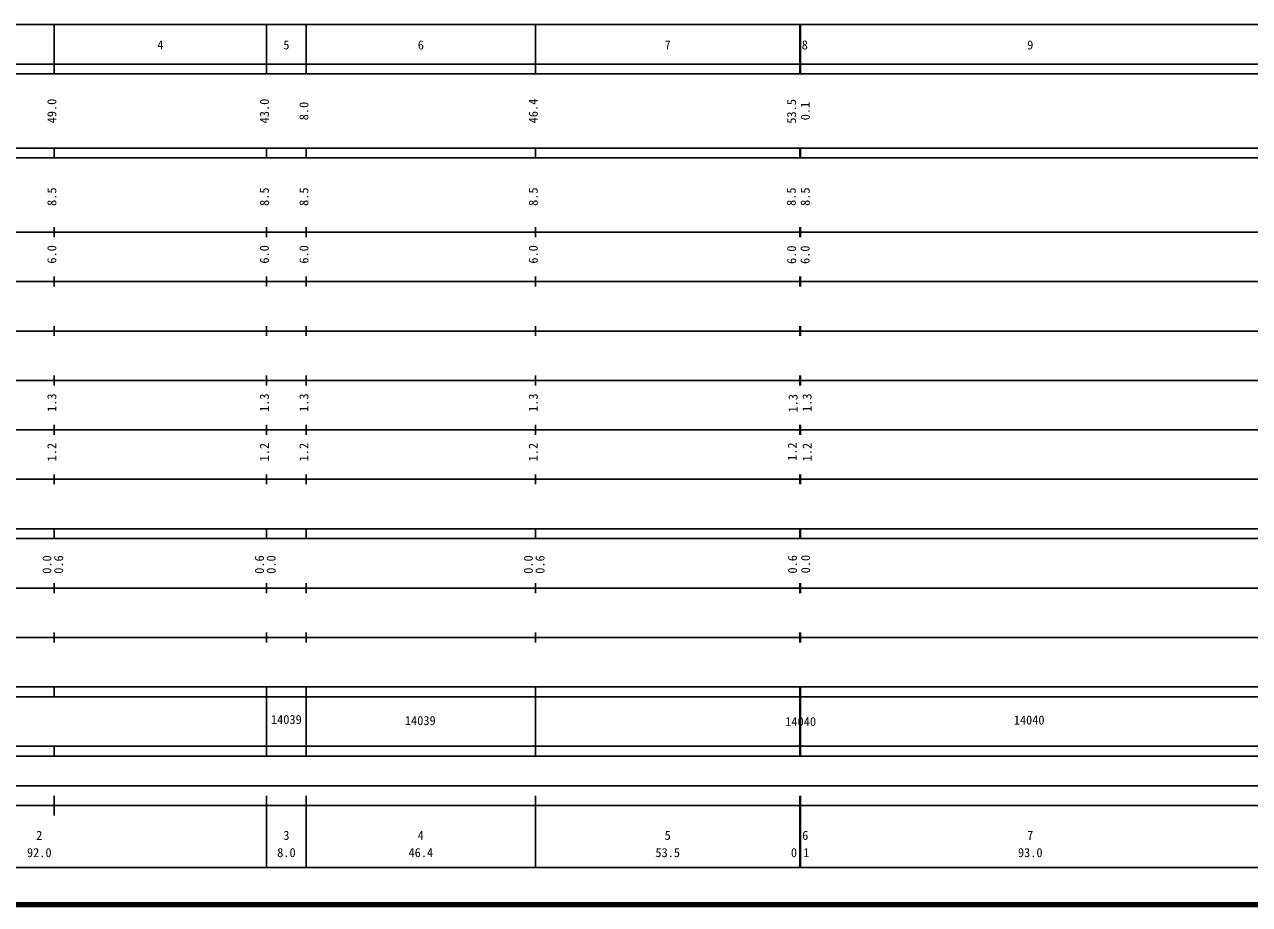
# Model space of a CAD drawing. Units: millimetres on the paper, enlarged 1000 times. Extents: x 39966 to 680000, y 20000 to 380000.
# Drawn here: x 211009 to 458864, y 20000 to 198000 of the extents above; entities that cross this region are included whole.
import ezdxf
from ezdxf.enums import TextEntityAlignment as Align

# ---------------------------------------------------------------- set-up
doc = ezdxf.new("R2010")
doc.units = ezdxf.units.MM
doc.header["$LTSCALE"] = 1000
doc.layers.add('M-TTL', color=2, linetype='Continuous', lineweight=140)
doc.layers.add('M-TTL-BAND', color=7, linetype='Continuous', lineweight=25)
doc.styles.add('ＭＳ ゴシック', font='')
doc.styles.get('ＭＳ ゴシック').set_extended_font_data('MS Gothic')

msp = doc.modelspace()

# ---------------------------------------------------------------- linework, layer by layer
at = {"layer": 'M-TTL'}
for p in [(39966, 20000), (40000, 20000)]:
    msp.add_line(p, (680000, 20000), dxfattribs=at)
at = {"layer": 'M-TTL-BAND'}
for p, q in [((68000, 198000), (579000, 198000)), ((217000, 188000), (217000, 198000)), ((260000, 188000), (260000, 198000)), ((268000, 188000), (268000, 198000)), ((314400, 188000), (314400, 198000)), ((367900, 188000), (367900, 198000)), ((368000, 188000), (368000, 198000)), ((40000, 190000), (579000, 190000)), ((40000, 188000), (579000, 188000)), ((40000, 173000), (579000, 173000)), ((217000, 171000), (217000, 173000)), ((260000, 171000), (260000, 173000)), ((268000, 171000), (268000, 173000)), ((314400, 171000), (314400, 173000)), ((367900, 171000), (367900, 173000)), ((368000, 171000), (368000, 173000)), ((40000, 171000), (579000, 171000)), ((217000, 155000), (217000, 157000)), ((260000, 155000), (260000, 157000)), ((268000, 155000), (268000, 157000)), ((314400, 155000), (314400, 157000)), ((367900, 155000), (367900, 157000)), ((368000, 155000), (368000, 157000)), ((40000, 156000), (579000, 156000)), ((217000, 145000), (217000, 147000)), ((260000, 145000), (260000, 147000)), ((268000, 145000), (268000, 147000)), ((314400, 145000), (314400, 147000)), ((367900, 145000), (367900, 147000)), ((368000, 145000), (368000, 147000)), ((46000, 146000), (579000, 146000)), ((217000, 135000), (217000, 137000)), ((260000, 135000), (260000, 137000)), ((268000, 135000), (268000, 137000)), ((314400, 135000), (314400, 137000)), ((367900, 135000), (367900, 137000)), ((368000, 135000), (368000, 137000)), ((52000, 136000), (579000, 136000)), ((217000, 125000), (217000, 127000)), ((260000, 125000), (260000, 127000)), ((268000, 125000), (268000, 127000)), ((314400, 125000), (314400, 127000)), ((367900, 125000), (367900, 127000)), ((368000, 125000), (368000, 127000)), ((46000, 126000), (579000, 126000)), ((217000, 115000), (217000, 117000)), ((260000, 115000), (260000, 117000)), ((268000, 115000), (268000, 117000)), ((314400, 115000), (314400, 117000)), ((367900, 115000), (367900, 117000)), ((368000, 115000), (368000, 117000)), ((52000, 116000), (579000, 116000)), ((217000, 105000), (217000, 107000)), ((260000, 105000), (260000, 107000)), ((268000, 105000), (268000, 107000)), ((314400, 105000), (314400, 107000)), ((367900, 105000), (367900, 107000)), ((368000, 105000), (368000, 107000)), ((46000, 106000), (579000, 106000)), ((40000, 96000), (579000, 96000)), ((217000, 94000), (217000, 96000)), ((260000, 94000), (260000, 96000)), ((268000, 94000), (268000, 96000)), ((314400, 94000), (314400, 96000)), ((367900, 94000), (367900, 96000)), ((368000, 94000), (368000, 96000)), ((40000, 94000), (579000, 94000)), ((217000, 83000), (217000, 85000)), ((260000, 83000), (260000, 85000)), ((268000, 83000), (268000, 85000)), ((314400, 83000), (314400, 85000)), ((367900, 83000), (367900, 85000)), ((368000, 83000), (368000, 85000)), ((49000, 84000), (579000, 84000)), ((217000, 73000), (217000, 75000)), ((260000, 73000), (260000, 75000)), ((268000, 73000), (268000, 75000)), ((314400, 73000), (314400, 75000)), ((367900, 73000), (367900, 75000)), ((368000, 73000), (368000, 75000)), ((40000, 74000), (579000, 74000)), ((40000, 64000), (579000, 64000)), ((40000, 62000), (579000, 62000)), ((217000, 62000), (217000, 64000)), ((260000, 62000), (260000, 64000)), ((260000, 52000), (260000, 62000)), ((268000, 62000), (268000, 64000)), ((268000, 52000), (268000, 62000)), ((268000, 52000), (268000, 62000)), ((314400, 62000), (314400, 64000)), ((314400, 52000), (314400, 62000)), ((367900, 62000), (367900, 64000)), ((367900, 52000), (367900, 62000)), ((368000, 62000), (368000, 64000)), ((368000, 52000), (368000, 62000)), ((368000, 52000), (368000, 62000)), ((40000, 52000), (579000, 52000)), ((40000, 50000), (579000, 50000)), ((217000, 50000), (217000, 52000)), ((260000, 50000), (260000, 52000)), ((268000, 50000), (268000, 52000)), ((314400, 50000), (314400, 52000)), ((367900, 50000), (367900, 52000)), ((368000, 50000), (368000, 52000)), ((71000, 44000), (565000, 44000)), ((40000, 40000), (579000, 40000)), ((217000, 38000), (217000, 42000)), ((260000, 27500), (260000, 42000)), ((268000, 27500), (268000, 42000)), ((314400, 27500), (314400, 42000)), ((367900, 27500), (367900, 42000)), ((368000, 27500), (368000, 42000)), ((68000, 27500), (579000, 27500))]:
    msp.add_line(p, q, dxfattribs=at)

# ---------------------------------------------------------------- texts
at = {"layer": 'M-TTL-BAND', "style": 'ＭＳ ゴシック'}
for s, p in [('4', (238500, 192405)), ('5', (264000, 192405)), ('6', (291200, 192405)), ('7', (341150, 192405)), ('8', (368888, 192405)), ('9', (414500, 192405)), ('2', (214000, 32523)), ('3', (264000, 32523)), ('4', (291200, 32523)), ('5', (341150, 32523)), ('6', (368973, 32523)), ('7', (414500, 32523)), ('92.0', (214000, 29033)), ('8.0', (264000, 29033)), ('46.4', (291200, 29033)), ('53.5', (341150, 29033)), ('0.1', (367950, 29033)), ('93.0', (414500, 29033))]:
    msp.add_text(s, height=1833, dxfattribs=at).set_placement(p, align=Align.BOTTOM_CENTER)
for s, p in [('49.0', (218000, 180500)), ('43.0', (261000, 180500)), ('8.0', (269000, 180500)), ('46.4', (315400, 180500)), ('53.5', (367672, 180432)), ('0.1', (370433, 180500)), ('8.5', (218000, 163174)), ('8.5', (261000, 163174)), ('8.5', (269000, 163174)), ('8.5', (315400, 163174)), ('8.5', (367604, 163174)), ('8.5', (370433, 163174)), ('6.0', (218000, 151500)), ('6.0', (261000, 151500)), ('6.0', (269000, 151500)), ('6.0', (315400, 151500)), ('6.0', (367672, 151432)), ('6.0', (370397, 151430)), ('1.3', (218000, 121500)), ('1.3', (261000, 121500)), ('1.3', (269000, 121500)), ('1.3', (315400, 121500)), ('1.3', (367972, 121391)), ('1.3', (370801, 121500)), ('1.2', (218000, 111500)), ('1.2', (261000, 111500)), ('1.2', (269000, 111500)), ('1.2', (315400, 111500)), ('1.2', (367808, 111587)), ('1.2', (370816, 111500)), ('0.0', (217000, 88764)), ('0.6', (219370, 88764)), ('0.6', (260000, 88764)), ('0.0', (262370, 88764)), ('0.0', (314400, 88764)), ('0.6', (316770, 88764)), ('0.6', (367859, 88808)), ('0.0', (370505, 88857))]:
    msp.add_text(s, height=1833, rotation=90, dxfattribs=at).set_placement(p, align=Align.BOTTOM_CENTER)
for s, p in [('14039', (260875, 55953)), ('14039', (287968, 55740)), ('14040', (364932, 55527)), ('14040', (411162, 55847))]:
    msp.add_text(s, height=1833, dxfattribs=at).set_placement(p, align=Align.BOTTOM_LEFT)

doc.saveas('drawing.dxf')
